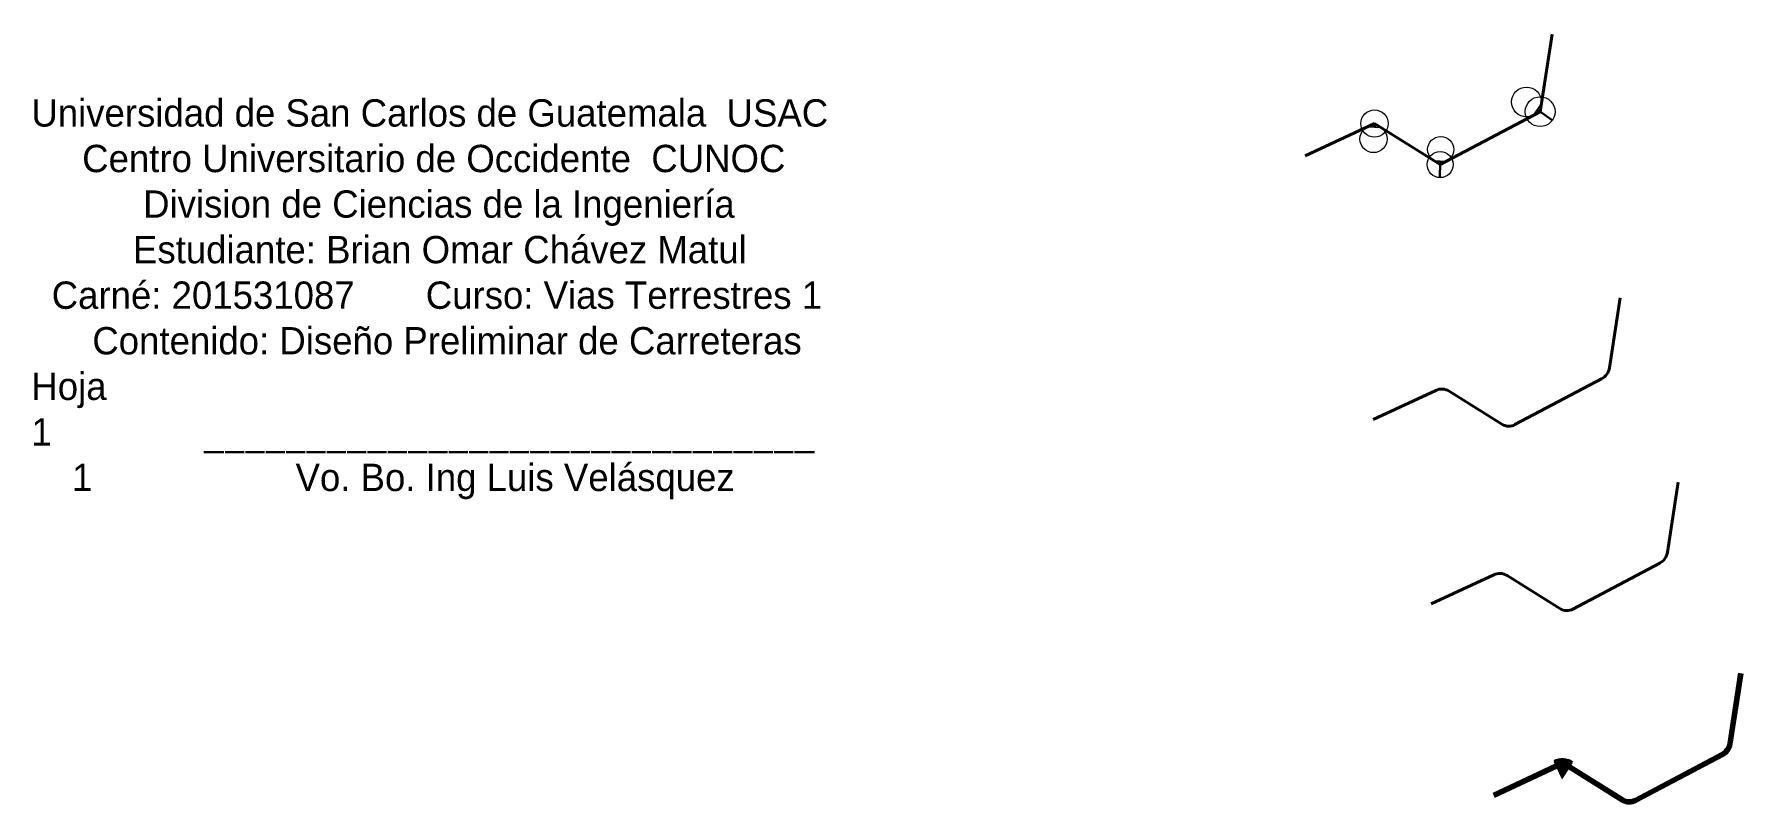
# Model space of a CAD drawing. Header units: metres. Extents: x 8490 to 19635, y 3785 to 12736.
# Drawn here: x 13391 to 19635, y 7388 to 10201 of the extents above; entities that cross this region are included whole.
import ezdxf

# ---------------------------------------------------------------- set-up
doc = ezdxf.new("R2010")
doc.units = ezdxf.units.M
for name, color, linetype, lineweight in [('Layer1', 1, 'Continuous', 9), ('Layer2', 2, 'Continuous', 20), ('Layer3', 3, 'Continuous', 30), ('Layer4', 4, 'Continuous', 40), ('Layer5', 5, 'Continuous', 50)]:
    doc.layers.add(name, color=color, linetype=linetype, lineweight=lineweight)
doc.styles.get("Standard").update_dxf_attribs({"font": 'utsaahb.ttf'})

msp = doc.modelspace()

# ---------------------------------------------------------------- linework, layer by layer
at = {"layer": 'Layer1'}
for p, q in [((18897.221, 9917.001), (18901.417, 9944.045)), ((18291.696, 9873.506), (18267.16, 9862.037)), ((18291.696, 9873.506), (18314.663, 9859.152)), ((18897.221, 9917.001), (18873.038, 9904.191)), ((18531.81, 9723.443), (18508.474, 9738.027)), ((18531.81, 9723.443), (18556.128, 9736.324)), ((19591.546, 7604.652), (19631.386, 7861.418)), ((19246.269, 7397.016), (19563.255, 7564.924)), ((18728.183, 7415.624), (18956.851, 7522.518)), ((19005.227, 7519.581), (19198.615, 7398.719))]:
    msp.add_line(p, q, dxfattribs=at)
for centre, radius in [((18847.496, 9952.411), 54.567), ((18897.221, 9917.001), 54.567), ((18288.259, 9816.905), 49.822), ((18291.696, 9873.506), 49.822), ((18533.778, 9778.516), 47.746), ((18531.81, 9723.443), 47.746)]:
    msp.add_circle(centre, radius, dxfattribs=at)
for centre, radius, start, end in [((19537.637, 7613.103), 54.567, 297.8198644, 351.2705606), ((18978.4, 7477.598), 49.822, 57.4221692, 115.628278), ((18978.4, 7477.598), 42.622, 57.4221692, 115.628278), ((18978.4, 7477.598), 39.022, 57.4221692, 115.628278), ((18978.4, 7477.598), 35.422, 57.4221692, 115.628278), ((18978.4, 7477.598), 31.822, 57.4221692, 115.628278), ((18978.4, 7477.598), 28.222, 57.4221692, 115.628278), ((18978.4, 7477.598), 24.622, 57.4221692, 115.628278), ((18978.4, 7477.598), 21.022, 57.4221692, 115.628278), ((18978.4, 7477.598), 17.422, 57.4221692, 115.628278), ((18978.4, 7477.598), 13.822, 57.4221692, 115.628278), ((18978.4, 7477.598), 10.222, 57.4221692, 115.628278), ((18978.4, 7477.598), 6.622, 57.4221692, 115.628278), ((18978.4, 7477.598), 3.022, 57.4221692, 115.628278), ((19223.92, 7439.209), 47.746, 237.9965337, 297.909633)]:
    msp.add_arc(centre, radius, start, end, dxfattribs=at)
at = {"layer": 'Layer2'}
for p, q in [((18873.038, 9904.191), (18901.417, 9944.045)), ((18267.16, 9862.037), (18314.663, 9859.152)), ((18508.474, 9738.027), (18556.128, 9736.324)), ((18949.065, 7538.747), (18978.4, 7477.598)), ((18978.4, 7477.598), (19014.919, 7534.748))]:
    msp.add_line(p, q, dxfattribs=at)
at = {"layer": 'Layer3'}
for p, q in [((18291.696, 9873.506), (18291.278, 9866.636)), ((18941.67, 9885.349), (18891.945, 9920.759)), ((18530.105, 9675.727), (18532.073, 9730.801))]:
    msp.add_line(p, q, dxfattribs=at)
at = {"layer": 'Layer4'}
for p, q in [((18897.221, 9917.001), (18941.245, 10200.726)), ((18038.042, 9754.932), (18291.696, 9873.506)), ((18291.696, 9873.506), (18531.81, 9723.443)), ((18531.81, 9723.443), (18897.221, 9917.001)), ((19150.516, 8979.369), (19190.357, 9236.136)), ((18805.24, 8771.734), (19122.226, 8939.641)), ((18287.154, 8790.342), (18515.821, 8897.236)), ((18564.197, 8894.298), (18757.585, 8773.437)), ((19362.799, 8304.638), (19402.639, 8561.404)), ((19017.522, 8097.002), (19334.508, 8264.91)), ((18499.437, 8115.61), (18728.104, 8222.504)), ((18776.48, 8219.567), (18969.868, 8098.705))]:
    msp.add_line(p, q, dxfattribs=at)
for centre, radius, start, end in [((19096.608, 8987.821), 54.567, 297.8198644, 351.2705606), ((18537.371, 8852.315), 49.822, 57.4221692, 115.628278), ((18782.89, 8813.926), 47.746, 237.9965337, 297.909633), ((19308.89, 8313.089), 54.567, 297.8198644, 351.2705606), ((18749.653, 8177.584), 49.822, 57.4221692, 115.628278), ((18995.173, 8139.195), 47.746, 237.9965337, 297.909633)]:
    msp.add_arc(centre, radius, start, end, dxfattribs=at)
at = {"layer": 'Layer5'}
for p, q in [((18291.278, 9866.636), (18290.912, 9860.594)), ((18891.945, 9920.759), (18887.228, 9924.118)), ((18532.073, 9730.801), (18532.301, 9737.175)), ((19587.988, 7605.204), (19627.828, 7861.97)), ((19595.103, 7604.1), (19634.943, 7860.866)), ((19244.584, 7400.197), (19561.57, 7568.105)), ((19247.954, 7393.835), (19564.94, 7561.742)), ((18726.659, 7418.885), (18955.326, 7525.779)), ((18729.708, 7412.363), (18958.375, 7519.257)), ((19003.319, 7516.528), (19196.707, 7395.666)), ((19007.134, 7522.633), (19200.523, 7401.772))]:
    msp.add_line(p, q, dxfattribs=at)
for centre, radius, start, end in [((19537.637, 7613.103), 50.967, 297.8198644, 351.2705606), ((19537.637, 7613.103), 58.167, 297.8198644, 351.2705606), ((18978.4, 7477.598), 67.822, 57.4221692, 115.628278), ((18978.4, 7477.598), 64.222, 57.4221692, 115.628278), ((18978.4, 7477.598), 60.622, 57.4221692, 115.628278), ((18978.4, 7477.598), 57.022, 57.4221692, 115.628278), ((18978.4, 7477.598), 53.422, 57.4221692, 115.628278), ((18978.4, 7477.598), 46.222, 57.4221692, 115.628278), ((19223.92, 7439.209), 51.346, 237.9965337, 297.909633), ((19223.92, 7439.209), 44.146, 237.9965337, 297.909633)]:
    msp.add_arc(centre, radius, start, end, dxfattribs=at)

# ---------------------------------------------------------------- texts
at = {"layer": 'Layer3', "insert": (13380.371, 9063.813), "char_height": 100, "width": 4856.06104, "attachment_point": 4}
msp.add_mtext('Universidad de San Carlos de Guatemala  USAC\\P     Centro Universitario de Occidente  CUNOC\\P           Division de Ciencias de la Ingeniería\\P          Estudiante: Brian Omar Chávez Matul        \\P  Carné: 201531087       Curso: Vias Terrestres 1\\P      Contenido: Diseño Preliminar de Carreteras\\PHoja\\P1               ______________________________\\P    1                    Vo. Bo. Ing Luis Velásquez     \\P\\P  ', dxfattribs=at)

doc.saveas('drawing.dxf')
